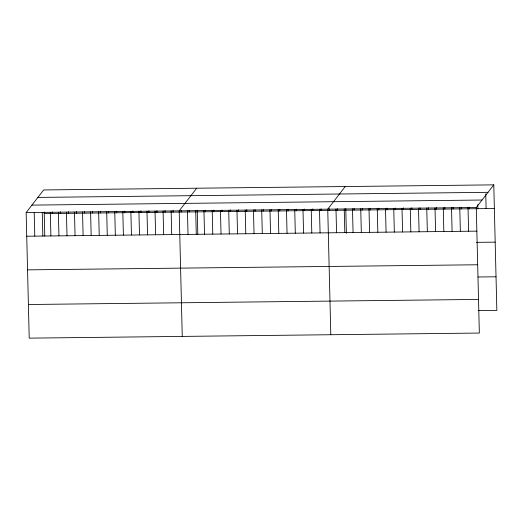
<?xml version="1.0" encoding="UTF-8"?>
<svg xmlns="http://www.w3.org/2000/svg" width="523" height="523" viewBox="0 0 523 523"><rect width="100%" height="100%" fill="white"/><g stroke="black" fill="none" stroke-linecap="round" stroke-linejoin="round"><path stroke-width="0.78" d="M493.784 184.861L476.276 207.494L479.343 333.053L29.216 338.139L26.15 212.58L43.657 189.947L493.784 184.861L496.85 310.42L478.094 310.636M196.7 188.215L179.193 210.847L182.259 336.413M345.239 186.541L327.738 209.167L330.804 334.733M37.878 197.419L488.005 192.327M31.929 205.114L482.056 200.021M26.15 212.58L476.276 207.494M44.233 213.6L494.359 208.507M26.725 236.226L476.852 231.14M476.427 242.352L495.183 242.142M27.549 269.861L477.676 264.769M478.022 276.994L496.026 276.791M28.399 304.51L478.525 299.424M485.749 193.922L486.109 208.599M477.754 204.617L477.852 208.697M469.562 207.16L469.602 208.788M468.026 207.585L468.601 231.231M461.312 207.252L461.351 208.88M459.769 207.677L460.351 231.329M453.055 207.343L453.095 208.978M451.519 207.768L452.094 231.421M444.805 207.435L444.844 209.069M443.269 207.866L443.844 231.512M436.555 207.533L436.594 209.161M435.012 207.958L435.594 231.604M428.298 207.624L428.344 209.252M426.761 208.049L427.343 231.702M420.047 207.716L420.087 209.35M418.511 208.141L419.086 231.794M411.797 207.808L411.836 209.442M410.261 208.239L410.836 231.885M403.547 207.906L403.586 209.533M402.004 208.331L402.586 231.977M395.29 207.997L395.329 209.625M393.754 208.422L394.329 232.075M387.04 208.089L387.079 209.723M385.503 208.52L386.079 232.166M378.789 208.18L378.829 209.815M377.246 208.612L377.828 232.258M370.532 208.278L370.572 209.906M368.996 208.703L369.571 232.349M362.282 208.37L362.321 210.004M360.746 208.795L361.321 232.447M354.032 208.461L354.071 210.096M352.489 208.893L353.071 232.539M345.775 208.559L346.383 233.356M344.239 208.984L344.82 232.63M337.525 208.651L337.564 210.279M335.988 209.076L336.564 232.728M329.274 208.742L329.313 210.377M321.024 208.834L321.063 210.468M319.481 209.265L320.063 232.912M312.767 208.932L312.806 210.56M311.231 209.357L311.806 233.003M304.517 209.023L304.556 210.651M302.98 209.448L303.556 233.101M296.266 209.115L296.306 210.749M294.724 209.54L295.305 233.193M288.01 209.207L288.049 210.841M286.473 209.638L287.049 233.284M279.759 209.305L279.798 210.932M278.223 209.73L278.798 233.376M271.509 209.396L271.548 211.024M269.966 209.821L270.548 233.474M263.252 209.488L263.291 211.122M261.716 209.919L262.291 233.565M255.002 209.586L255.041 211.214M253.465 210.011L254.041 233.657M246.751 209.677L246.791 211.305M245.209 210.102L245.79 233.755M238.495 209.769L238.54 211.403M236.958 210.194L237.54 233.846M230.244 209.86L230.283 211.495M228.708 210.292L229.283 233.938M221.994 209.958L222.033 211.586M220.458 210.383L221.033 234.029M213.744 210.05L213.783 211.678M212.201 210.475L212.783 234.127M205.487 210.141L205.526 211.776M203.95 210.566L204.526 234.219M197.236 210.233L197.825 234.284M195.7 210.664L196.275 234.311M189.182 210.324L189.221 211.959M187.443 210.756L188.025 234.402M181.128 210.416L181.167 212.05M173.074 210.508L173.113 212.142M171.139 210.939L171.714 234.592M165.02 210.599L165.059 212.233M163.084 211.031L163.66 234.683M156.959 210.691L156.998 212.325M155.03 211.122L155.606 234.768M148.905 210.782L148.944 212.41M146.976 211.214L147.551 234.86M140.85 210.874L140.89 212.501M138.915 211.305L139.497 234.951M132.796 210.965L132.835 212.593M130.861 211.397L131.443 235.043M124.742 211.057L124.781 212.684M122.807 211.488L123.389 235.134M116.688 211.148L116.727 212.776M114.753 211.58L115.335 235.226M108.634 211.24L108.673 212.868M106.699 211.671L107.274 235.317M100.579 211.331L100.619 212.959M98.644 211.763L99.22 235.409M92.525 211.423L92.564 213.051M90.59 211.848L91.165 235.5M84.465 211.508L84.51 213.142M82.536 211.939L83.111 235.592M76.41 211.599L76.45 213.234M74.482 212.031L75.057 235.683M68.356 211.691L68.395 213.325M66.428 212.122L67.003 235.775M60.302 211.782L60.341 213.417M58.367 212.214L58.949 235.866M52.248 211.874L52.287 213.508M50.313 212.305L50.894 235.958M44.194 211.965L44.782 236.017M42.258 212.397L42.84 236.043M34.204 212.488L34.786 236.135"/></g></svg>
